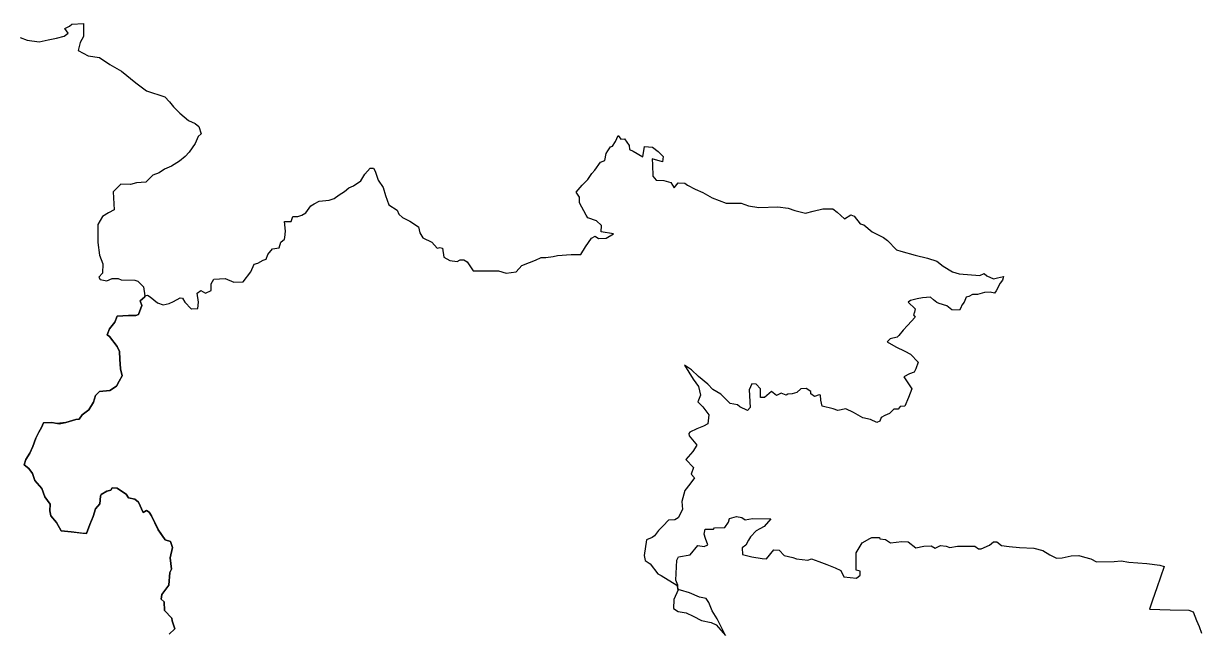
# Model space of a CAD drawing. Header units: metres. Extents: x 0 to 561379, y 0 to 4092696.
# Drawn here: x 354622 to 393874, y 1777245 to 1797462 of the extents above; entities that cross this region are included whole.
import ezdxf

# ---------------------------------------------------------------- set-up
doc = ezdxf.new("R2010")
doc.units = ezdxf.units.M
doc.layers.add('TALUKA BOUNDRY', color=150, linetype='Continuous')

msp = doc.modelspace()

# ---------------------------------------------------------------- linework, layer by layer
at = {"layer": 'TALUKA BOUNDRY'}
for points in [[(354507, 1796997, 0), (354748, 1796907, 0), (355142, 1796850, 0), (355448, 1796922, 0), (355716, 1796973, 0), (355975, 1797047, 0), (356111, 1797142, 0), (356000, 1797297, 0), (356000, 1797297, 0), (356153, 1797376, 0), (356227, 1797441, 0), (356619, 1797462, 0), (356618, 1797027, 0), (356505, 1796828, 0), (356437, 1796562, 0), (356437, 1796562, 0), (356772, 1796384, 0), (357158, 1796336, 0), (357502, 1796094, 0), (357887, 1795875, 0), (358367, 1795493, 0), (358721, 1795227, 0), (359333, 1795025, 0), (359491, 1794854, 0), (359491, 1794854, 0), (359615, 1794691, 0), (359830, 1794478, 0), (360116, 1794237, 0), (360340, 1794134, 0), (360464, 1794035, 0), (360546, 1793792, 0), (360443, 1793697, 0), (360337, 1793464, 0), (360140, 1793178, 0), (360006, 1793037, 0), (359816, 1792883, 0), (359550, 1792711, 0), (359550, 1792711, 0), (359320, 1792611, 0), (359141, 1792494, 0), (358927, 1792416, 0), (358693, 1792183, 0), (358386, 1792156, 0), (358183, 1792106, 0), (357859, 1792110, 0), (357614, 1791856, 0), (357644, 1791252, 0), (357453, 1791159, 0), (357257, 1791030, 0), (357097, 1790772, 0), (357099, 1790174, 0), (357158, 1789742, 0), (357268, 1789461, 0), (357258, 1789146, 0), (357132, 1789019, 0), (357175, 1788932, 0), (357395, 1788897, 0), (357579, 1788974, 0), (357776, 1788968, 0), (357871, 1788924, 0), (358328, 1788911, 0), (358436, 1788882, 0), (358623, 1788695, 0), (358660, 1788393, 0), (358660, 1788357, 0), (358510, 1788222, 0), (358567, 1788072, 0), (358451, 1787766, 0), (358366, 1787740, 0), (358119, 1787738, 0), (357744, 1787714, 0), (357662, 1787515, 0), (357490, 1787298, 0), (357404, 1787095, 0), (357483, 1787033, 0), (357742, 1786709, 0), (357823, 1786535, 0), (357826, 1786285, 0), (357856, 1785955, 0), (357907, 1785731, 0), (357805, 1785547, 0), (357717, 1785382, 0), (357492, 1785240, 0), (357152, 1785204, 0), (357022, 1785070, 0), (356951, 1784848, 0), (356797, 1784595, 0), (356581, 1784424, 0), (356478, 1784283, 0), (356366, 1784274, 0), (356035, 1784169, 0), (355736, 1784137, 0), (355561, 1784168, 0), (355291, 1784164, 0), (355220, 1784002, 0), (355127, 1783853, 0), (355032, 1783656, 0), (354930, 1783373, 0), (354836, 1783149, 0), (354703, 1782944, 0), (354648, 1782763, 0), (354798, 1782640, 0), (354922, 1782471, 0), (354998, 1782245, 0), (355230, 1781972, 0), (355331, 1781691, 0), (355505, 1781456, 0), (355498, 1781230, 0), (355531, 1781068, 0), (355721, 1780845, 0), (355880, 1780562, 0), (356206, 1780530, 0), (356601, 1780483, 0), (356716, 1780475, 0), (356828, 1780776, 0), (356940, 1781044, 0), (357017, 1781293, 0), (357167, 1781460, 0), (357184, 1781720, 0), (357207, 1781777, 0), (357399, 1781886, 0), (357399, 1781886, 0), (357527, 1781923, 0), (357570, 1781994, 0), (357746, 1781981, 0), (357746, 1781981, 0), (357890, 1781882, 0), (358042, 1781781, 0), (358117, 1781665, 0), (358327, 1781622, 0), (358456, 1781520, 0), (358610, 1781173, 0), (358715, 1781244, 0), (358811, 1781188, 0), (358890, 1781064, 0), (359123, 1780583, 0), (359342, 1780266, 0), (359522, 1780203, 0), (359590, 1780007, 0), (359509, 1779663, 0), (359554, 1779281, 0), (359500, 1779178, 0), (359462, 1778758, 0), (359232, 1778446, 0), (359210, 1778290, 0), (359304, 1778198, 0), (359316, 1777908, 0), (359565, 1777658, 0), (359576, 1777570, 0), (359662, 1777300, 0), (359475, 1777117, 0)], [(359475, 1777117, 0), (359662, 1777300, 0), (359576, 1777570, 0), (359565, 1777658, 0), (359316, 1777908, 0), (359304, 1778198, 0), (359210, 1778290, 0), (359232, 1778446, 0), (359462, 1778758, 0), (359500, 1779178, 0), (359554, 1779281, 0), (359509, 1779663, 0), (359590, 1780007, 0), (359522, 1780203, 0), (359342, 1780266, 0), (359111, 1780601, 0), (358890, 1781064, 0), (358811, 1781188, 0), (358715, 1781244, 0), (358610, 1781173, 0), (358456, 1781520, 0), (358327, 1781622, 0), (358117, 1781665, 0), (358042, 1781781, 0), (357890, 1781882, 0), (357746, 1781981, 0), (357570, 1781994, 0), (357527, 1781923, 0), (357399, 1781886, 0), (357207, 1781777, 0), (357184, 1781720, 0), (357167, 1781460, 0), (357017, 1781293, 0), (356940, 1781044, 0), (356828, 1780776, 0), (356716, 1780475, 0), (356556, 1780486, 0), (356206, 1780530, 0), (355880, 1780562, 0), (355721, 1780845, 0), (355531, 1781068, 0), (355498, 1781230, 0), (355505, 1781456, 0), (355331, 1781691, 0), (355230, 1781972, 0), (354998, 1782245, 0), (354922, 1782471, 0), (354798, 1782640, 0), (354648, 1782763, 0), (354703, 1782944, 0), (354836, 1783149, 0), (354930, 1783373, 0), (355032, 1783656, 0), (355036, 1783656, 0), (355127, 1783853, 0), (355220, 1784002, 0), (355291, 1784164, 0), (355561, 1784168, 0), (355808, 1784124, 0), (355808, 1784124, 0), (356035, 1784169, 0), (356366, 1784274, 0), (356478, 1784283, 0), (356581, 1784424, 0), (356797, 1784595, 0), (356951, 1784848, 0), (357022, 1785070, 0), (357152, 1785204, 0), (357492, 1785240, 0), (357717, 1785382, 0), (357805, 1785547, 0), (357907, 1785731, 0), (357856, 1785955, 0), (357826, 1786285, 0), (357823, 1786535, 0), (357742, 1786709, 0), (357483, 1787033, 0), (357404, 1787095, 0), (357404, 1787095, 0), (357490, 1787298, 0), (357490, 1787298, 0), (357662, 1787515, 0), (357744, 1787714, 0), (358119, 1787738, 0), (358366, 1787740, 0), (358451, 1787766, 0), (358567, 1788072, 0), (358510, 1788222, 0), (358660, 1788357, 0), (358660, 1788393, 0), (358754, 1788412, 0), (358846, 1788358, 0), (358846, 1788358, 0), (359081, 1788159, 0), (359277, 1788095, 0), (359479, 1788136, 0), (359622, 1788201, 0), (359839, 1788324, 0), (359916, 1788316, 0), (359994, 1788178, 0), (360208, 1787963, 0), (360224, 1787961, 0), (360429, 1787967, 0), (360456, 1788179, 0), (360412, 1788481, 0), (360530, 1788568, 0), (360684, 1788483, 0), (360878, 1788566, 0), (360877, 1788790, 0), (360965, 1788949, 0), (361342, 1788969, 0), (361342, 1788969, 0), (361625, 1788845, 0), (361936, 1788857, 0), (362197, 1789191, 0), (362305, 1789448, 0), (362305, 1789448, 0), (362425, 1789475, 0), (362609, 1789578, 0), (362711, 1789616, 0), (362765, 1789773, 0), (362920, 1789954, 0), (363139, 1789987, 0), (363192, 1790178, 0), (363318, 1790277, 0), (363334, 1790337, 0), (363355, 1790549, 0), (363318, 1790863, 0), (363538, 1790872, 0), (363599, 1791031, 0), (363765, 1791032, 0), (363899, 1791079, 0), (364034, 1791158, 0), (364192, 1791390, 0), (364307, 1791461, 0), (364471, 1791548, 0), (364809, 1791574, 0), (364968, 1791631, 0), (365139, 1791758, 0), (365313, 1791869, 0), (365465, 1791994, 0), (365616, 1792055, 0), (365862, 1792221, 0), (365991, 1792440, 0), (366170, 1792645, 0), (366280, 1792643, 0), (366341, 1792542, 0), (366443, 1792242, 0), (366610, 1792005, 0), (366686, 1791731, 0), (366796, 1791426, 0), (367071, 1791243, 0), (367132, 1791116, 0), (367247, 1791006, 0), (367492, 1790882, 0), (367780, 1790694, 0), (367833, 1790486, 0), (367932, 1790329, 0), (368233, 1790177, 0), (368400, 1789977, 0), (368492, 1789998, 0), (368579, 1789977, 0), (368579, 1789977, 0), (368630, 1789683, 0), (368828, 1789566, 0), (369075, 1789533, 0), (369168, 1789594, 0), (369291, 1789587, 0), (369401, 1789529, 0), (369610, 1789220, 0), (370087, 1789222, 0), (370450, 1789226, 0), (370704, 1789144, 0), (371039, 1789194, 0), (371224, 1789399, 0), (371479, 1789502, 0), (371679, 1789576, 0), (371874, 1789671, 0), (372029, 1789672, 0), (372274, 1789705, 0), (372413, 1789734, 0), (372869, 1789764, 0), (373190, 1789774, 0), (373350, 1790029, 0), (373548, 1790310, 0), (373676, 1790382, 0), (373782, 1790304, 0), (374041, 1790310, 0), (374277, 1790461, 0), (373870, 1790521, 0), (373883, 1790734, 0), (373720, 1790893, 0), (373431, 1790994, 0), (373367, 1791083, 0), (373144, 1791488, 0), (373143, 1791677, 0), (373036, 1791848, 0), (373236, 1792083, 0), (373428, 1792265, 0), (373428, 1792265, 0), (373563, 1792472, 0), (373563, 1792472, 0), (373664, 1792584, 0), (373847, 1792847, 0), (373990, 1792898, 0), (374040, 1793133, 0), (374098, 1793218, 0), (374182, 1793353, 0), (374248, 1793375, 0), (374351, 1793538, 0), (374437, 1793729, 0), (374523, 1793615, 0), (374653, 1793622, 0), (374808, 1793396, 0), (374811, 1793264, 0), (374932, 1793211, 0), (375254, 1793019, 0), (375317, 1793363, 0), (375582, 1793349, 0), (375774, 1793202, 0), (375935, 1793037, 0), (375909, 1792858, 0), (375566, 1792956, 0), (375586, 1792760, 0), (375596, 1792374, 0), (375707, 1792241, 0), (375954, 1792229, 0), (376197, 1792172, 0), (376302, 1791986, 0), (376433, 1792158, 0), (376660, 1792143, 0), (376751, 1792075, 0), (377003, 1791951, 0), (377261, 1791832, 0), (377569, 1791658, 0), (378039, 1791479, 0), (378538, 1791484, 0), (378782, 1791395, 0), (379122, 1791333, 0), (379761, 1791361, 0), (380099, 1791312, 0), (380326, 1791233, 0), (380681, 1791145, 0), (380938, 1791214, 0), (381259, 1791290, 0), (381590, 1791286, 0), (381736, 1791180, 0), (381984, 1790953, 0), (382195, 1791095, 0), (382297, 1791041, 0), (382502, 1790790, 0), (382626, 1790755, 0), (382904, 1790522, 0), (383282, 1790340, 0), (383415, 1790231, 0), (383716, 1789924, 0), (383857, 1789884, 0), (384339, 1789750, 0), (384746, 1789642, 0), (384746, 1789642, 0), (385056, 1789544, 0), (385056, 1789544, 0), (385266, 1789375, 0), (385576, 1789193, 0), (385796, 1789122, 0), (386489, 1789070, 0), (386636, 1789135, 0), (386724, 1789063, 0), (386950, 1788956, 0), (387076, 1788991, 0), (387279, 1789039, 0), (387247, 1788911, 0), (387169, 1788809, 0), (387028, 1788562, 0), (386974, 1788479, 0), (386835, 1788519, 0), (386646, 1788508, 0), (386414, 1788442, 0), (386240, 1788438, 0), (386124, 1788375, 0), (386035, 1788344, 0), (386035, 1788344, 0), (385972, 1788184, 0), (385894, 1788077, 0), (385855, 1787993, 0), (385816, 1787913, 0), (385553, 1787926, 0), (385392, 1788055, 0), (385134, 1788136, 0), (385134, 1788136, 0), (385053, 1788169, 0), (384941, 1788261, 0), (384941, 1788261, 0), (384849, 1788346, 0), (384574, 1788323, 0), (384397, 1788288, 0), (384180, 1788237, 0), (384099, 1788186, 0), (384333, 1787957, 0), (384313, 1787853, 0), (384274, 1787761, 0), (384332, 1787677, 0), (384079, 1787401, 0), (383931, 1787245, 0), (383788, 1787066, 0), (383733, 1787011, 0), (383497, 1786964, 0), (383396, 1786861, 0), (383689, 1786695, 0), (383986, 1786550, 0), (384174, 1786453, 0), (384432, 1786184, 0), (384357, 1785956, 0), (384299, 1785845, 0), (384144, 1785797, 0), (383954, 1785690, 0), (384219, 1785297, 0), (384117, 1785006, 0), (383995, 1784721, 0), (383995, 1784721, 0), (383829, 1784710, 0), (383763, 1784614, 0), (383628, 1784619, 0), (383484, 1784472, 0), (383318, 1784405, 0), (383205, 1784337, 0), (383162, 1784222, 0), (383054, 1784170, 0), (382842, 1784275, 0), (382587, 1784329, 0), (382275, 1784506, 0), (382028, 1784628, 0), (381754, 1784577, 0), (381600, 1784626, 0), (381233, 1784716, 0), (381195, 1784920, 0), (381177, 1785080, 0), (381138, 1785096, 0), (380976, 1785037, 0), (380857, 1785129, 0), (380857, 1785201, 0), (380707, 1785306, 0), (380529, 1785299, 0), (380389, 1785172, 0), (380235, 1785129, 0), (380095, 1785114, 0), (380034, 1785086, 0), (379872, 1785155, 0), (379709, 1785072, 0), (379547, 1785205, 0), (379318, 1785002, 0), (379175, 1785007, 0), (379177, 1785290, 0), (379039, 1785451, 0), (378888, 1785464, 0), (378798, 1785261, 0), (378837, 1784677, 0), (378744, 1784569, 0), (378490, 1784695, 0), (378409, 1784759, 0), (378174, 1784804, 0), (377862, 1785114, 0), (377589, 1785267, 0), (377420, 1785452, 0), (377112, 1785706, 0), (376882, 1785923, 0), (376643, 1786080, 0), (376934, 1785611, 0), (377111, 1785368, 0), (377182, 1785084, 0), (377096, 1784860, 0), (377257, 1784696, 0), (377453, 1784431, 0), (377424, 1784131, 0), (377285, 1784048, 0), (377060, 1783965, 0), (376820, 1783851, 0), (376820, 1783851, 0), (376789, 1783807, 0), (376808, 1783727, 0), (377030, 1783462, 0), (377053, 1783414, 0), (376928, 1783206, 0), (376691, 1782944, 0), (376953, 1782675, 0), (376866, 1782447, 0), (376978, 1782331, 0), (376830, 1782120, 0), (376662, 1781905, 0), (376556, 1781538, 0), (376585, 1781270, 0), (376437, 1780995, 0), (376321, 1780932, 0), (376112, 1780921, 0), (376112, 1780921, 0), (375937, 1780730, 0), (375782, 1780579, 0), (375645, 1780396, 0), (375572, 1780336, 0), (375386, 1780265, 0), (375309, 1779738, 0), (375339, 1779570, 0), (375501, 1779465, 0), (375762, 1779128, 0), (375866, 1779071, 0), (376394, 1778753, 0), (376431, 1778599, 0), (376294, 1778280, 0), (376279, 1777974, 0), (376435, 1777877, 0), (376699, 1777832, 0), (376699, 1777832, 0), (376939, 1777724, 0), (377218, 1777571, 0), (377531, 1777511, 0), (377706, 1777430, 0), (378009, 1777077, 0), (377734, 1777630, 0), (377566, 1777903, 0), (377461, 1778173, 0), (377367, 1778306, 0), (377149, 1778355, 0), (376817, 1778493, 0), (376510, 1778583, 0), (376420, 1778604, 0), (376424, 1778752, 0), (376360, 1778915, 0), (376394, 1779586, 0), (376453, 1779694, 0), (376838, 1779765, 0), (377087, 1780072, 0), (377299, 1780041, 0), (377421, 1780092, 0), (377351, 1780304, 0), (377305, 1780454, 0), (377339, 1780618, 0), (377612, 1780617, 0), (377647, 1780660, 0), (377996, 1780680, 0), (378119, 1780856, 0), (378149, 1780977, 0), (378385, 1781042, 0), (378555, 1781009, 0), (378668, 1780928, 0), (378918, 1780977, 0), (379522, 1780966, 0), (379297, 1780705, 0), (379159, 1780630, 0), (379033, 1780561, 0), (378843, 1780360, 0), (378784, 1780250, 0), (378694, 1780087, 0), (378570, 1779994, 0), (378585, 1779778, 0), (378891, 1779700, 0), (379241, 1779646, 0), (379378, 1779634, 0), (379623, 1779936, 0), (379797, 1779923, 0), (379968, 1779741, 0), (380261, 1779678, 0), (380383, 1779631, 0), (380383, 1779631, 0), (380757, 1779588, 0), (380877, 1779631, 0), (381124, 1779542, 0), (381390, 1779443, 0), (381664, 1779332, 0), (381861, 1779245, 0), (381956, 1779031, 0), (382379, 1778983, 0), (382499, 1779086, 0), (382500, 1779222, 0), (382369, 1779255, 0), (382372, 1779826, 0), (382567, 1780169, 0), (382819, 1780312, 0), (382892, 1780339, 0), (383149, 1780336, 0), (383153, 1780300, 0), (383342, 1780273, 0), (383508, 1780162, 0), (383887, 1780208, 0), (384103, 1780193, 0), (384361, 1779994, 0), (384618, 1780052, 0), (384871, 1780067, 0), (384996, 1779986, 0), (385180, 1780079, 0), (385370, 1780052, 0), (385491, 1780010, 0), (385746, 1780056, 0), (386324, 1780055, 0), (386445, 1779968, 0), (386534, 1779963, 0), (386813, 1780082, 0), (386943, 1780201, 0), (386943, 1780201, 0), (387055, 1780193, 0), (387207, 1780076, 0), (387207, 1780076, 0), (387462, 1780046, 0), (387812, 1780012, 0), (388292, 1779982, 0), (388584, 1779907, 0), (388827, 1779760, 0), (389044, 1779655, 0), (389046, 1779653, 0), (389232, 1779668, 0), (389530, 1779735, 0), (389789, 1779740, 0), (389972, 1779689, 0), (390186, 1779634, 0), (390375, 1779534, 0), (390970, 1779545, 0), (391204, 1779568, 0), (391457, 1779515, 0), (392059, 1779480, 0), (392490, 1779418, 0), (392633, 1779372, 0), (392511, 1779017, 0), (392392, 1778668, 0), (392247, 1778252, 0), (392139, 1777951, 0), (392139, 1777951, 0), (392833, 1777935, 0), (393455, 1777916, 0), (393601, 1777868, 0), (393601, 1777868, 0), (393714, 1777571, 0), (393800, 1777372, 0), (393874, 1777150, 0)]]:
    msp.add_polyline3d(points, dxfattribs=at)

doc.saveas('drawing.dxf')
